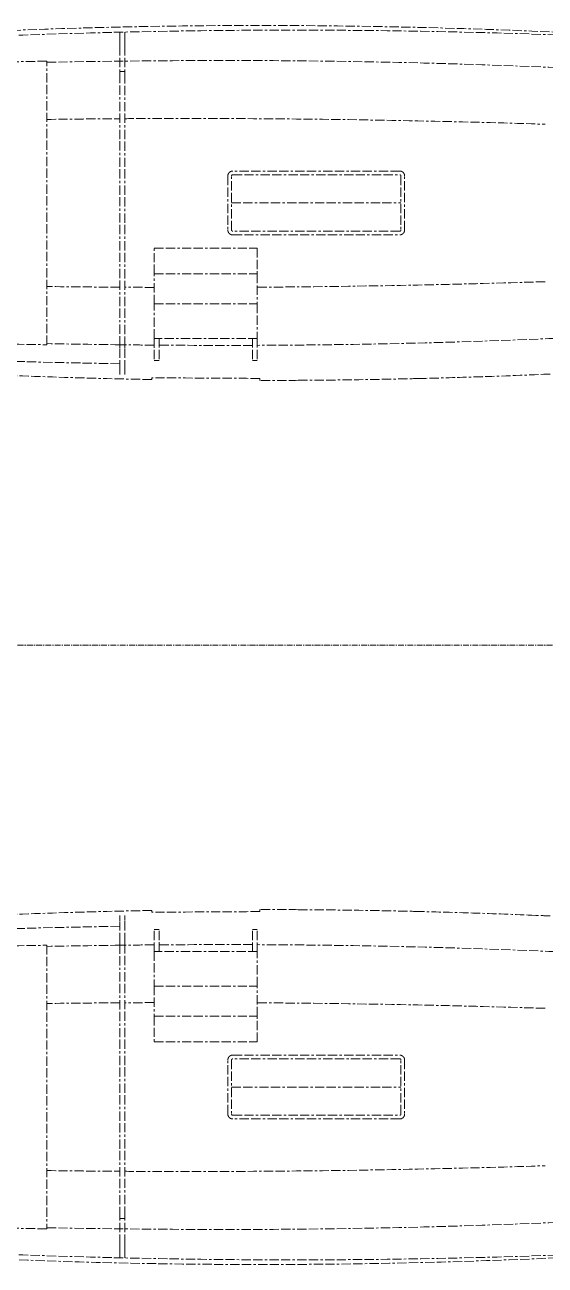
# Model space of a CAD drawing. Header units: inches. Extents: x 5516 to 5996, y -2263 to -2011.
# Drawn here: x 5688.3 to 5794.3, y -2263.4 to -2010.9 of the extents above; entities that cross this region are included whole.
import ezdxf

# ---------------------------------------------------------------- set-up
doc = ezdxf.new("R2010")
doc.units = ezdxf.units.IN
doc.header["$LTSCALE"] = 12
doc.header["$MEASUREMENT"] = 0
doc.linetypes.add('Border', pattern=[0.472441, 0.15748, -0.03937, 0.15748, -0.03937, 0.03937, -0.03937])
doc.linetypes.add('Center', pattern=[0.15748, 0.098425, -0.019685, 0.019685, -0.019685])
doc.layers.add('Make2D$Visible$centerlines', color=251, linetype='Center', lineweight=13, true_color=0x696969)
doc.layers.add('Make2D$Visible$phantom lines', color=251, linetype='Border', lineweight=13, true_color=0x696969)

msp = doc.modelspace()

# ---------------------------------------------------------------- linework, layer by layer
at = {"layer": 'Make2D$Visible$centerlines'}
msp.add_open_spline([(5996.06112, -2137.13714), (5813.84769, -2137.13714), (5631.63426, -2137.13714)], degree=2, dxfattribs=at)
at = {"layer": 'Make2D$Visible$phantom lines'}
for points, knots in [([(5553.53699, -2024.92433), (5554.75551, -2024.73702), (5555.98173, -2024.54801), (5562.64806, -2023.52815), (5569.70579, -2022.48779), (5585.3526, -2020.32961), (5595.64225, -2019.05412), (5623.72467, -2015.9642), (5642.36334, -2014.38527), (5679.52041, -2012.12358), (5698.19064, -2011.42954), (5735.59867, -2010.86515), (5754.35282, -2010.99789), (5773.06714, -2011.51057), (5797.68284, -2012.18491), (5822.38635, -2013.51556), (5856.48105, -2016.68472), (5866.08858, -2017.72702), (5885.03309, -2020.12751), (5894.47567, -2021.49329), (5903.85266, -2023.05012)], [2.944461689, 2.944461689, 2.944461689, 2.944461689, 6.679223869, 6.679223869, 24.977232896, 24.977232896, 55.079851902, 55.079851902, 111.410342854, 111.410342854, 168.062448579, 168.062448579, 224.82327437, 224.82327437, 224.82327437, 298.977353526, 298.977353526, 328.112104239, 328.112104239, 356.60028131, 356.60028131, 356.60028131, 356.60028131]), ([(5906.18435, -2023.44133), (5898.87739, -2022.20156), (5891.54793, -2021.08835), (5865.95615, -2017.61233), (5847.67491, -2015.85213), (5810.94984, -2013.37199), (5792.54109, -2012.65611), (5764.94514, -2012.08517), (5755.74707, -2011.97676), (5737.34758, -2011.9294), (5728.15103, -2011.99015), (5700.5639, -2012.4345), (5682.1657, -2013.08082), (5645.53192, -2015.12495), (5627.29763, -2016.52258), (5600.19888, -2019.22116), (5591.2351, -2020.21807), (5573.41411, -2022.41892), (5564.60212, -2023.61667), (5555.86824, -2024.9223)], [2240.094554436, 2240.094554436, 2240.094554436, 2240.094554436, 2805.23149286, 2805.23149286, 4207.84723929, 4207.84723929, 5610.46298572, 5610.46298572, 6311.770858935, 6311.770858935, 7013.07873215, 7013.07873215, 8415.69447858, 8415.69447858, 9818.310225011, 9818.310225011, 10519.618098226, 10519.618098226, 11220.925971441, 11220.925971441, 11220.925971441, 11220.925971441]), ([(5707.64961, -2013.73652), (5707.64961, -2013.543), (5707.64961, -2013.44734), (5707.64961, -2013.30061), (5707.64961, -2013.26509), (5707.64961, -2013.24562)], [138.1649460036, 138.1649460036, 138.1649460036, 138.1649460036, 138.5439456784, 138.5439456784, 138.9304179567, 138.9304179567, 138.9304179567, 138.9304179567]), ([(5707.64961, -2016.70625), (5707.64961, -2016.6138), (5707.64961, -2016.44992), (5707.64961, -2016.02638), (5707.64961, -2015.85972), (5707.64961, -2015.39575), (5707.64961, -2015.11299), (5707.64961, -2014.76357)], [134.209199288, 134.209199288, 134.209199288, 134.209199288, 135.721217922, 135.721217922, 136.442406318, 136.442406318, 137.122271848, 137.122271848, 137.122271848, 137.122271848]), ([(5708.64961, -2013.71299), (5708.64961, -2013.5194), (5708.64961, -2013.42373), (5708.64961, -2013.277), (5708.64961, -2013.24149), (5708.64961, -2013.22203)], [138.2246636796, 138.2246636796, 138.2246636796, 138.2246636796, 138.6037634444, 138.6037634444, 138.9903203785, 138.9903203785, 138.9903203785, 138.9903203785]), ([(5708.64961, -2016.68246), (5708.64961, -2016.59001), (5708.64961, -2016.42613), (5708.64961, -2016.00257), (5708.64961, -2015.83591), (5708.64961, -2015.37191), (5708.64961, -2015.08913), (5708.64961, -2014.7397)], [134.269349423, 134.269349423, 134.269349423, 134.269349423, 135.781462087, 135.781462087, 136.502689266, 136.502689266, 137.182587855, 137.182587855, 137.182587855, 137.182587855]), ([(5692.77462, -2018.26751), (5682.65244, -2018.4322), (5672.52956, -2018.6951), (5662.41223, -2019.04817), (5645.8517, -2019.62609), (5629.1922, -2020.44999), (5612.64962, -2021.48194)], [0, 0, 0, 0, 30.3733013, 30.3733013, 30.3733013, 80.196480389, 80.196480389, 80.196480389, 80.196480389]), ([(5692.77917, -2018.50382), (5720.08212, -2017.95618), (5819.6029, -2018.08838), (5918.92625, -2028.2617), (5989.48967, -2044.05941)], [3627.277420826, 3627.277420826, 3627.277420826, 3627.277420826, 5713.639818436, 11227.547474755, 11227.547474755, 11227.547474755, 11227.547474755]), ([(5707.64961, -2022.35058), (5707.64961, -2022.16442), (5707.64961, -2022.06654), (5707.64961, -2021.91726), (5707.64961, -2021.87921), (5707.64961, -2021.85552)], [113.801332628, 113.801332628, 113.801332628, 113.801332628, 114.167726954, 114.167726954, 114.5415968489, 114.5415968489, 114.5415968489, 114.5415968489]), ([(5708.64961, -2022.32334), (5708.64961, -2022.13734), (5708.64961, -2022.03955), (5708.64961, -2021.89041), (5708.64961, -2021.85237), (5708.64961, -2021.8287)], [113.8720465128, 113.8720465128, 113.8720465128, 113.8720465128, 114.2382011963, 114.2382011963, 114.6117911922, 114.6117911922, 114.6117911922, 114.6117911922]), ([(5692.77462, -2030.12725), (5697.73271, -2030.06284), (5702.69115, -2030.01504), (5707.64961, -2029.98367), (5707.64993, -2029.98367), (5707.65024, -2029.98367), (5707.65055, -2029.98367)], [0, 0, 0, 0, 14.875696935, 14.875696935, 14.875696935, 14.876635703, 14.876635703, 14.876635703, 14.876635703]), ([(5708.64961, -2029.97771), (5710.91596, -2029.96475), (5713.1823, -2029.95522), (5715.44861, -2029.94911), (5724.85335, -2029.92373), (5734.25884, -2029.95722), (5743.6629, -2030.04933), (5753.05382, -2030.14132), (5762.44477, -2030.29185), (5771.83356, -2030.50027), (5779.31479, -2030.66634), (5786.79553, -2030.86915), (5794.27461, -2031.1103)], [15.875716186, 15.875716186, 15.875716186, 15.875716186, 22.674877658, 22.674877658, 22.674877658, 50.889706148, 50.889706148, 50.889706148, 79.064327699, 79.064327699, 79.064327699, 101.51381576, 101.51381576, 101.51381576, 101.51381576]), ([(5989.49468, -2050.21374), (5918.92966, -2066.01223), (5833.87206, -2074.72451), (5748.66967, -2076.07292), (5735.64962, -2076.12573)], [-11358.157021967, -11358.157021967, -11358.157021967, -11358.157021967, -5780.039110919, -4773.870316567, -4773.870316567, -4773.870316567, -4773.870316567]), ([(5794.27461, -2063.16397), (5786.79539, -2063.40513), (5779.31464, -2063.60794), (5771.83356, -2063.77401), (5762.44449, -2063.98243), (5753.05355, -2064.13296), (5743.6629, -2064.22494), (5740.99345, -2064.25109), (5738.32392, -2064.27251), (5735.65434, -2064.28921)], [1.000547108, 1.000547108, 1.000547108, 1.000547108, 23.450054577, 23.450054577, 23.450054577, 51.624676128, 51.624676128, 51.624676128, 59.633525228, 59.633525228, 59.633525228, 59.633525228]), ([(5612.64962, -2072.79233), (5629.1922, -2073.82428), (5645.8517, -2074.64818), (5662.41223, -2075.2261), (5672.52956, -2075.57917), (5682.65244, -2075.84208), (5692.77462, -2076.00677)], [1.004082641, 1.004082641, 1.004082641, 1.004082641, 50.827261733, 50.827261733, 50.827261733, 81.200563031, 81.200563031, 81.200563031, 81.200563031]), ([(5714.14962, -2083.08239), (5713.14955, -2083.06516), (5712.14954, -2083.04673), (5711.14962, -2083.02712), (5704.595, -2082.89858), (5698.04441, -2082.71896), (5684.95492, -2082.2553), (5678.41763, -2081.97152), (5665.3556, -2081.29763), (5658.8373, -2080.90785), (5646.33396, -2080.05492), (5640.35143, -2079.60038), (5634.37404, -2079.09909)], [51966.534706845, 51966.534706845, 51966.534706845, 51966.534706845, 51969.537991323, 51969.537991323, 51969.537991323, 52469.451060736, 52469.451060736, 52968.817452177, 52968.817452177, 53467.642252219, 53467.642252219, 53926.722545872, 53926.722545872, 53926.722545872, 53926.722545872]), ([(5768.56723, -2082.87972), (5767.07345, -2082.91574), (5765.57949, -2082.94934), (5758.9282, -2083.08809), (5753.7703, -2083.1664), (5747.05742, -2083.22923), (5745.5024, -2083.24105), (5743.94744, -2083.25013)], [51047.067198772, 51047.067198772, 51047.067198772, 51047.067198772, 51161.029106688, 51161.029106688, 51554.381059509, 51554.381059509, 51672.982166346, 51672.982166346, 51672.982166346, 51672.982166346]), ([(5795.26677, -2081.97021), (5795.17603, -2081.97424), (5795.0853, -2081.97826), (5789.84855, -2082.20984), (5784.70092, -2082.40513), (5775.89015, -2082.68846), (5772.2292, -2082.7914), (5768.56723, -2082.87972)], [50367.608946917, 50367.608946917, 50367.608946917, 50367.608946917, 50374.541015915, 50374.541015915, 50767.694020909, 50767.694020909, 51047.067198772, 51047.067198772, 51047.067198772, 51047.067198772]), ([(5714.14962, -2191.19188), (5713.14955, -2191.20912), (5712.14954, -2191.22754), (5711.14962, -2191.24715), (5704.595, -2191.37569), (5698.04441, -2191.55531), (5684.95492, -2192.01897), (5678.41763, -2192.30276), (5665.3556, -2192.97664), (5658.8373, -2193.36643), (5646.33385, -2194.21936), (5640.35123, -2194.67391), (5634.37373, -2195.17521)], [51966.534706845, 51966.534706845, 51966.534706845, 51966.534706845, 51969.537991323, 51969.537991323, 51969.537991323, 52469.451060736, 52469.451060736, 52968.817452177, 52968.817452177, 53467.642252219, 53467.642252219, 53926.73041047, 53926.73041047, 53926.73041047, 53926.73041047]), ([(5768.56723, -2191.39456), (5767.07345, -2191.35853), (5765.57949, -2191.32494), (5758.9282, -2191.18619), (5753.7703, -2191.10787), (5747.05742, -2191.04504), (5745.5024, -2191.03322), (5743.94744, -2191.02415)], [51047.067214281, 51047.067214281, 51047.067214281, 51047.067214281, 51161.029106688, 51161.029106688, 51554.381059509, 51554.381059509, 51672.982166345, 51672.982166345, 51672.982166345, 51672.982166345]), ([(5792.37704, -2192.17903), (5788.103, -2191.99907), (5783.82766, -2191.84107), (5775.89015, -2191.58582), (5772.22919, -2191.48287), (5768.56723, -2191.39456)], [50441.196579, 50441.196579, 50441.196579, 50441.196579, 50767.694020909, 50767.694020909, 51047.067214281, 51047.067214281, 51047.067214281, 51047.067214281]), ([(5795.26695, -2192.30408), (5795.17615, -2192.30004), (5795.08536, -2192.29602), (5794.12211, -2192.25342), (5793.2496, -2192.21577), (5792.37704, -2192.17903)], [50367.604308203, 50367.604308203, 50367.604308203, 50367.604308203, 50374.541015915, 50374.541015915, 50441.196579, 50441.196579, 50441.196579, 50441.196579]), ([(5612.64962, -2201.48194), (5629.1922, -2200.44999), (5645.8517, -2199.62609), (5662.41223, -2199.04817), (5672.52956, -2198.6951), (5682.65244, -2198.4322), (5692.77462, -2198.26751)], [1.004082641, 1.004082641, 1.004082641, 1.004082641, 50.827261733, 50.827261733, 50.827261733, 81.200563031, 81.200563031, 81.200563031, 81.200563031]), ([(5989.49189, -2224.05991), (5918.92776, -2208.26185), (5833.87171, -2199.54981), (5748.67088, -2198.20137), (5735.65144, -2198.14855)], [-11358.083269005, -11358.083269005, -11358.083269005, -11358.083269005, -5780.039110919, -4773.917254742, -4773.917254742, -4773.917254742, -4773.917254742]), ([(5707.65519, -2209.98364), (5707.65333, -2209.98365), (5707.65147, -2209.98366), (5707.64962, -2209.98367), (5702.69109, -2210.01504), (5697.73265, -2210.06284), (5692.77462, -2210.12725)], [87.633009543, 87.633009543, 87.633009543, 87.633009543, 87.638584775, 87.638584775, 87.638584775, 102.514382276, 102.514382276, 102.514382276, 102.514382276]), ([(5794.27461, -2211.1103), (5786.79539, -2210.86914), (5779.31464, -2210.66633), (5771.83356, -2210.50027), (5762.44449, -2210.29185), (5753.05355, -2210.14132), (5743.6629, -2210.04933), (5740.99229, -2210.02317), (5738.32159, -2210.00174), (5735.65085, -2209.98505)], [1.000547108, 1.000547108, 1.000547108, 1.000547108, 23.450054577, 23.450054577, 23.450054577, 51.624676128, 51.624676128, 51.624676128, 59.637012025, 59.637012025, 59.637012025, 59.637012025]), ([(5692.77462, -2255.77037), (5720.07909, -2256.31809), (5819.60274, -2256.18605), (5918.92895, -2246.0123), (5989.49364, -2230.21397)], [3627.161602868, 3627.161602868, 3627.161602868, 3627.161602868, 5713.639818436, 11227.650890103, 11227.650890103, 11227.650890103, 11227.650890103]), ([(5708.64961, -2244.29657), (5710.91596, -2244.30952), (5713.1823, -2244.31905), (5715.44861, -2244.32517), (5724.85335, -2244.35054), (5734.25884, -2244.31706), (5743.6629, -2244.22494), (5753.05382, -2244.13295), (5762.44477, -2243.98242), (5771.83356, -2243.77401), (5779.31479, -2243.60794), (5786.79553, -2243.40513), (5794.27461, -2243.16397)], [15.875716186, 15.875716186, 15.875716186, 15.875716186, 22.674877658, 22.674877658, 22.674877658, 50.889706148, 50.889706148, 50.889706148, 79.064327699, 79.064327699, 79.064327699, 101.51381576, 101.51381576, 101.51381576, 101.51381576]), ([(5903.8571, -2251.22342), (5894.47864, -2252.78056), (5885.03456, -2254.14658), (5866.08858, -2256.54726), (5856.48105, -2257.58955), (5822.38635, -2260.75872), (5797.68284, -2262.08936), (5773.06714, -2262.76371), (5754.35282, -2263.27639), (5735.59867, -2263.40913), (5698.19064, -2262.84473), (5679.52041, -2262.15069), (5642.36334, -2259.88901), (5623.72467, -2258.31008), (5595.64225, -2255.22016), (5585.3526, -2253.94466), (5569.70579, -2251.78648), (5562.64806, -2250.74612), (5555.98173, -2249.72627), (5554.75551, -2249.53726), (5553.53699, -2249.34994)], [7.402635869, 7.402635869, 7.402635869, 7.402635869, 35.895305194, 35.895305194, 65.030055907, 65.030055907, 139.184135063, 139.184135063, 139.184135063, 195.944960854, 195.944960854, 252.597066579, 252.597066579, 308.927557531, 308.927557531, 339.030176537, 339.030176537, 357.328185564, 357.328185564, 361.062947744, 361.062947744, 361.062947744, 361.062947744]), ([(5906.18435, -2250.83295), (5898.87739, -2252.07271), (5891.54793, -2253.18593), (5865.95615, -2256.66194), (5847.67491, -2258.42214), (5810.94984, -2260.90228), (5792.54109, -2261.61816), (5764.94514, -2262.1891), (5755.74707, -2262.29752), (5737.34758, -2262.34487), (5728.15103, -2262.28413), (5700.5639, -2261.83978), (5682.1657, -2261.19346), (5645.53192, -2259.14933), (5627.29763, -2257.75169), (5600.19888, -2255.05311), (5591.2351, -2254.0562), (5573.41411, -2251.85536), (5564.60212, -2250.65761), (5555.86824, -2249.35197)], [2240.094554436, 2240.094554436, 2240.094554436, 2240.094554436, 2805.23149286, 2805.23149286, 4207.84723929, 4207.84723929, 5610.46298572, 5610.46298572, 6311.770858935, 6311.770858935, 7013.07873215, 7013.07873215, 8415.69447858, 8415.69447858, 9818.310225011, 9818.310225011, 10519.618098226, 10519.618098226, 11220.925971441, 11220.925971441, 11220.925971441, 11220.925971441]), ([(5707.64961, -2251.92369), (5707.64961, -2252.10986), (5707.64961, -2252.20774), (5707.64961, -2252.35701), (5707.64961, -2252.39507), (5707.64961, -2252.41875)], [113.801332628, 113.801332628, 113.801332628, 113.801332628, 114.167726954, 114.167726954, 114.5415968489, 114.5415968489, 114.5415968489, 114.5415968489]), ([(5708.64961, -2251.95093), (5708.64961, -2252.13694), (5708.64961, -2252.23472), (5708.64961, -2252.38387), (5708.64961, -2252.4219), (5708.64961, -2252.44557)], [113.8720465128, 113.8720465128, 113.8720465128, 113.8720465128, 114.2382011963, 114.2382011963, 114.6117911922, 114.6117911922, 114.6117911922, 114.6117911922]), ([(5692.77462, -2256.00677), (5682.65244, -2255.84208), (5672.52956, -2255.57917), (5662.41223, -2255.2261), (5645.8517, -2254.64818), (5629.1922, -2253.82428), (5612.64962, -2252.79233)], [0, 0, 0, 0, 30.3733013, 30.3733013, 30.3733013, 80.196480389, 80.196480389, 80.196480389, 80.196480389]), ([(5707.64961, -2257.56803), (5707.64961, -2257.66048), (5707.64961, -2257.82436), (5707.64961, -2258.24789), (5707.64961, -2258.41455), (5707.64961, -2258.87852), (5707.64961, -2259.16129), (5707.64961, -2259.5107)], [134.209199288, 134.209199288, 134.209199288, 134.209199288, 135.721217922, 135.721217922, 136.442406318, 136.442406318, 137.122271848, 137.122271848, 137.122271848, 137.122271848]), ([(5708.64961, -2257.59182), (5708.64961, -2257.68426), (5708.64961, -2257.84815), (5708.64961, -2258.2717), (5708.64961, -2258.43837), (5708.64961, -2258.90237), (5708.64961, -2259.18514), (5708.64961, -2259.53458)], [134.269349423, 134.269349423, 134.269349423, 134.269349423, 135.781462087, 135.781462087, 136.502689266, 136.502689266, 137.182587855, 137.182587855, 137.182587855, 137.182587855]), ([(5707.64961, -2260.53775), (5707.64961, -2260.73127), (5707.64961, -2260.82694), (5707.64961, -2260.97367), (5707.64961, -2261.00918), (5707.64961, -2261.02866)], [138.1649460036, 138.1649460036, 138.1649460036, 138.1649460036, 138.5439456784, 138.5439456784, 138.9304179567, 138.9304179567, 138.9304179567, 138.9304179567]), ([(5708.64961, -2260.56129), (5708.64961, -2260.75487), (5708.64961, -2260.85054), (5708.64961, -2260.99728), (5708.64961, -2261.03278), (5708.64961, -2261.05224)], [138.2246636796, 138.2246636796, 138.2246636796, 138.2246636796, 138.6037634444, 138.6037634444, 138.9903203785, 138.9903203785, 138.9903203785, 138.9903203785])]:
    msp.add_open_spline(points, degree=3, knots=knots, dxfattribs=at)
for points, degree in [([(5707.64961, -2013.2456), (5707.64961, -2012.81971), (5707.64961, -2012.52597), (5707.64961, -2012.36468)], 3), ([(5708.64961, -2013.22201), (5708.64961, -2012.79555), (5708.64961, -2012.50181), (5708.64961, -2012.34107)], 3), ([(5707.64961, -2014.76355), (5707.64961, -2014.4208), (5707.64961, -2014.07864), (5707.64961, -2013.73707)], 3), ([(5708.64961, -2014.73967), (5708.64961, -2014.39704), (5708.64961, -2014.05499), (5708.64961, -2013.71354)], 3), ([(5707.64961, -2021.8555), (5707.64961, -2020.13925), (5707.64961, -2018.4228), (5707.64961, -2016.70632)], 3), ([(5708.64961, -2021.82867), (5708.64961, -2020.11343), (5708.64961, -2018.39799), (5708.64961, -2016.68253)], 3), ([(5692.77462, -2076.00677), (5692.77462, -2047.13714), (5692.77462, -2018.26751)], 2), ([(5707.64961, -2020.37199), (5708.14961, -2020.37199), (5708.64961, -2020.37199)], 2), ([(5707.64962, -2076.16439), (5707.64962, -2058.57015), (5707.64962, -2040.39453), (5707.64961, -2022.35067)], 3), ([(5708.64962, -2076.18969), (5708.64962, -2058.58164), (5708.64962, -2040.38583), (5708.64961, -2022.32343)], 3), ([(5729.64962, -2041.63714), (5729.64962, -2047.13714), (5729.64962, -2052.63714)], 2), ([(5730.39962, -2052.63714), (5730.39962, -2047.13714), (5730.39962, -2041.63714)], 2), ([(5764.64962, -2040.63714), (5747.64962, -2040.63714), (5730.64962, -2040.63714)], 2), ([(5730.64962, -2041.38714), (5747.64962, -2041.38714), (5764.64962, -2041.38714)], 2), ([(5764.89962, -2041.63714), (5764.89962, -2047.13714), (5764.89962, -2052.63714)], 2), ([(5765.64962, -2052.63714), (5765.64962, -2047.13714), (5765.64962, -2041.63714)], 2), ([(5730.40146, -2047.13714), (5741.90352, -2047.13714), (5753.40652, -2047.13714), (5764.89962, -2047.13714)], 3), ([(5764.64962, -2052.88714), (5747.64962, -2052.88714), (5730.64962, -2052.88714)], 2), ([(5730.64962, -2053.63714), (5747.64962, -2053.63714), (5764.64962, -2053.63714)], 2), ([(5714.64962, -2056.33208), (5725.14962, -2056.33208), (5735.64962, -2056.33208)], 2), ([(5714.64962, -2061.58208), (5714.64962, -2058.95708), (5714.64962, -2056.33208)], 2), ([(5735.64962, -2056.33208), (5735.64962, -2058.95708), (5735.64962, -2061.58208)], 2), ([(5714.64962, -2067.70708), (5714.64962, -2064.64458), (5714.64962, -2061.58208)], 2), ([(5714.64962, -2061.58208), (5725.14962, -2061.58208), (5735.64962, -2061.58208)], 2), ([(5735.64962, -2061.58208), (5735.64962, -2064.64458), (5735.64962, -2067.70708)], 2), ([(5707.64962, -2064.2906), (5702.69109, -2064.25923), (5697.73265, -2064.21143), (5692.77462, -2064.14702)], 3), ([(5714.64962, -2064.32287), (5712.64962, -2064.31677), (5710.64961, -2064.308), (5708.64962, -2064.29657)], 3), ([(5714.64962, -2067.70708), (5725.14962, -2067.70708), (5735.64962, -2067.70708)], 2), ([(5714.64962, -2074.70708), (5714.64962, -2071.20708), (5714.64962, -2067.70708)], 2), ([(5735.64962, -2067.70708), (5735.64962, -2071.20708), (5735.64962, -2074.70708)], 2), ([(5707.64485, -2079.86266), (5676.08512, -2079.40459), (5644.27419, -2077.86891), (5613.15344, -2075.42303)], 3), ([(5707.65055, -2076.00995), (5702.69148, -2075.95003), (5697.73278, -2075.86983), (5692.77462, -2075.77037)], 3), ([(5735.64962, -2074.70708), (5725.14962, -2074.70708), (5714.64962, -2074.70708)], 2), ([(5714.64962, -2074.71053), (5714.64962, -2076.96152), (5714.64962, -2079.21251)], 2), ([(5715.64962, -2074.70474), (5715.64962, -2076.96212), (5715.64962, -2079.2195)], 2), ([(5734.64962, -2074.70708), (5734.64962, -2076.96087), (5734.64962, -2079.21467)], 2), ([(5735.64962, -2074.70729), (5735.64962, -2076.95718), (5735.64962, -2079.20708)], 2), ([(5707.64962, -2076.05089), (5708.14962, -2076.05089), (5708.64962, -2076.05089)], 2), ([(5707.64962, -2076.61572), (5707.64962, -2076.56782), (5707.64962, -2076.38956), (5707.64962, -2076.16439)], 3), ([(5707.64962, -2081.00693), (5707.64962, -2079.54332), (5707.64962, -2078.07972), (5707.64962, -2076.61572)], 3), ([(5714.65347, -2076.08096), (5712.65214, -2076.06458), (5710.65085, -2076.04482), (5708.64962, -2076.02174)], 3), ([(5708.64962, -2076.64076), (5708.64962, -2076.59288), (5708.64962, -2076.41475), (5708.64962, -2076.18969)], 3), ([(5708.64962, -2081.02923), (5708.64962, -2079.5665), (5708.64962, -2078.10378), (5708.64962, -2076.64076)], 3), ([(5734.64962, -2076.12948), (5728.31612, -2076.15136), (5721.98266, -2076.13709), (5715.64962, -2076.08883)], 3), ([(5715.64962, -2079.2195), (5715.31628, -2079.21729), (5714.98295, -2079.21496), (5714.64962, -2079.21251)], 3), ([(5735.64962, -2079.20708), (5735.31628, -2079.20973), (5734.98295, -2079.21226), (5734.64962, -2079.21467)], 3), ([(5707.64962, -2082.05329), (5707.64962, -2081.7045), (5707.64962, -2081.35571), (5707.64962, -2081.00693)], 3), ([(5708.64962, -2082.07528), (5708.64962, -2081.7266), (5708.64962, -2081.37791), (5708.64962, -2081.02923)], 3), ([(5714.14962, -2083.08191), (5714.14962, -2083.0721), (5714.14962, -2082.9559), (5714.14962, -2082.73549)], 3), ([(5736.14961, -2082.85733), (5729.07067, -2082.81722), (5721.23961, -2082.77359), (5714.14962, -2082.73549)], 3), ([(5736.14962, -2083.27209), (5736.14962, -2083.26372), (5736.14961, -2083.12441), (5736.14961, -2082.85733)], 3), ([(5743.94744, -2083.25013), (5741.34808, -2083.26529), (5738.74889, -2083.27276), (5736.14962, -2083.27245)], 3), ([(5714.14962, -2191.19237), (5714.14962, -2191.20217), (5714.14962, -2191.31838), (5714.14962, -2191.53878)], 3), ([(5736.14961, -2191.41695), (5729.07067, -2191.45705), (5721.23961, -2191.50068), (5714.14962, -2191.53878)], 3), ([(5736.14962, -2191.00219), (5736.14962, -2191.01055), (5736.14961, -2191.14986), (5736.14961, -2191.41695)], 3), ([(5743.94744, -2191.02415), (5741.34808, -2191.00899), (5738.74889, -2191.00151), (5736.14962, -2191.00183)], 3), ([(5707.65068, -2194.41153), (5676.08904, -2194.8695), (5644.2761, -2196.40522), (5613.15344, -2198.85124)], 3), ([(5707.64962, -2192.22099), (5707.64962, -2192.56977), (5707.64962, -2192.91856), (5707.64962, -2193.26735)], 3), ([(5707.64962, -2197.65855), (5707.64962, -2196.19455), (5707.64962, -2194.73095), (5707.64962, -2193.26735)], 3), ([(5708.64962, -2192.19899), (5708.64962, -2192.54768), (5708.64962, -2192.89636), (5708.64962, -2193.24505)], 3), ([(5708.64962, -2197.63351), (5708.64962, -2196.1705), (5708.64962, -2194.70778), (5708.64962, -2193.24505)], 3), ([(5715.64962, -2195.05477), (5715.31628, -2195.05698), (5714.98295, -2195.05931), (5714.64962, -2195.06176)], 3), ([(5714.64962, -2199.5672), (5714.64962, -2197.31448), (5714.64962, -2195.06176)], 2), ([(5715.64962, -2199.56336), (5715.64962, -2197.30907), (5715.64962, -2195.05477)], 2), ([(5734.64962, -2199.5672), (5734.64962, -2197.3134), (5734.64962, -2195.05961)], 2), ([(5735.64962, -2195.0672), (5735.31628, -2195.06454), (5734.98295, -2195.06201), (5734.64962, -2195.05961)], 3), ([(5735.64962, -2199.5672), (5735.64962, -2197.3172), (5735.64962, -2195.0672)], 2), ([(5692.77462, -2198.26751), (5692.77462, -2227.13714), (5692.77462, -2256.00677)], 2), ([(5707.65184, -2198.26431), (5702.69354, -2198.32421), (5697.73561, -2198.4044), (5692.77822, -2198.50384)], 3), ([(5707.64962, -2198.10989), (5707.64962, -2215.70412), (5707.64962, -2233.87974), (5707.64961, -2251.92361)], 3), ([(5707.64962, -2198.10989), (5707.64962, -2197.88471), (5707.64962, -2197.70646), (5707.64962, -2197.65855)], 3), ([(5707.64962, -2198.22339), (5708.14962, -2198.22339), (5708.64962, -2198.22339)], 2), ([(5708.64962, -2198.08458), (5708.64962, -2215.69264), (5708.64962, -2233.88844), (5708.64961, -2251.95084)], 3), ([(5708.64962, -2198.08458), (5708.64962, -2197.85952), (5708.64962, -2197.68139), (5708.64962, -2197.63351)], 3), ([(5714.64962, -2198.19335), (5712.64957, -2198.20972), (5710.64956, -2198.22947), (5708.64962, -2198.25253)], 3), ([(5735.64962, -2199.5672), (5725.14962, -2199.5672), (5714.64962, -2199.5672)], 2), ([(5714.64962, -2199.5672), (5714.64962, -2203.0672), (5714.64962, -2206.5672)], 2), ([(5734.65105, -2198.14479), (5728.3171, -2198.12291), (5721.98318, -2198.13718), (5715.64969, -2198.18545)], 3), ([(5735.64962, -2206.5672), (5735.64962, -2203.0672), (5735.64962, -2199.5672)], 2), ([(5714.64962, -2206.5672), (5725.14962, -2206.5672), (5735.64962, -2206.5672)], 2), ([(5714.64962, -2206.56777), (5714.64962, -2209.62998), (5714.64962, -2212.6922)], 2), ([(5735.64962, -2212.6922), (5735.64962, -2209.63072), (5735.64962, -2206.56925)], 2), ([(5714.64962, -2209.9514), (5712.64962, -2209.95751), (5710.64961, -2209.96627), (5708.64962, -2209.97771)], 3), ([(5714.64962, -2212.69074), (5714.64962, -2215.31647), (5714.64962, -2217.9422)], 2), ([(5714.64962, -2212.6922), (5725.14962, -2212.6922), (5735.64962, -2212.6922)], 2), ([(5735.64962, -2217.9422), (5735.64962, -2215.31714), (5735.64962, -2212.69209)], 2), ([(5714.64962, -2217.9422), (5725.14962, -2217.9422), (5735.64962, -2217.9422)], 2), ([(5729.64962, -2232.63714), (5729.64962, -2227.13714), (5729.64962, -2221.63714)], 2), ([(5730.39962, -2221.63714), (5730.39962, -2227.13714), (5730.39962, -2232.63714)], 2), ([(5730.64962, -2220.63714), (5747.64962, -2220.63714), (5764.64962, -2220.63714)], 2), ([(5764.64962, -2221.38714), (5747.64962, -2221.38714), (5730.64962, -2221.38714)], 2), ([(5764.89962, -2232.63714), (5764.89962, -2227.13714), (5764.89962, -2221.63714)], 2), ([(5765.64962, -2221.63714), (5765.64962, -2227.13714), (5765.64962, -2232.63714)], 2), ([(5730.4005, -2227.13714), (5741.90323, -2227.13714), (5753.40689, -2227.13714), (5764.90065, -2227.13714)], 3), ([(5730.64962, -2232.88714), (5747.64962, -2232.88714), (5764.64962, -2232.88714)], 2), ([(5764.64962, -2233.63714), (5747.64962, -2233.63714), (5730.64962, -2233.63714)], 2), ([(5692.77462, -2244.14702), (5697.73271, -2244.21144), (5702.69115, -2244.25923), (5707.64961, -2244.2906)], 3), ([(5707.64961, -2252.41877), (5707.64961, -2254.13503), (5707.64961, -2255.85147), (5707.64961, -2257.56795)], 3), ([(5708.64961, -2252.4456), (5708.64961, -2254.16085), (5708.64961, -2255.87628), (5708.64961, -2257.59174)], 3), ([(5708.64961, -2253.90229), (5708.14961, -2253.90229), (5707.64961, -2253.90229)], 2), ([(5707.64961, -2259.51073), (5707.64961, -2259.85347), (5707.64961, -2260.19563), (5707.64961, -2260.5372)], 3), ([(5708.64961, -2259.53461), (5708.64961, -2259.87724), (5708.64961, -2260.21928), (5708.64961, -2260.56073)], 3), ([(5707.64961, -2261.02867), (5707.64961, -2261.45457), (5707.64961, -2261.7483), (5707.64961, -2261.90959)], 3), ([(5708.64961, -2261.05226), (5708.64961, -2261.47872), (5708.64961, -2261.77246), (5708.64961, -2261.93321)], 3)]:
    msp.add_open_spline(points, degree=degree, dxfattribs=at)
for points in [[(5730.64962, -2040.63714), (5729.64962, -2040.63714), (5729.64962, -2041.63714)], [(5730.39962, -2041.63714), (5730.39962, -2041.38714), (5730.64962, -2041.38714)], [(5765.64962, -2041.63714), (5765.64962, -2040.63714), (5764.64962, -2040.63714)], [(5764.64962, -2041.38714), (5764.89962, -2041.38714), (5764.89962, -2041.63714)], [(5729.64962, -2052.63714), (5729.64962, -2053.63714), (5730.64962, -2053.63714)], [(5730.64962, -2052.88714), (5730.39962, -2052.88714), (5730.39962, -2052.63714)], [(5764.64962, -2053.63714), (5765.64962, -2053.63714), (5765.64962, -2052.63714)], [(5764.89962, -2052.63714), (5764.89962, -2052.88714), (5764.64962, -2052.88714)], [(5729.64962, -2221.63714), (5729.64962, -2220.63714), (5730.64962, -2220.63714)], [(5730.64962, -2221.38714), (5730.39962, -2221.38714), (5730.39962, -2221.63714)], [(5764.64962, -2220.63714), (5765.64962, -2220.63714), (5765.64962, -2221.63714)], [(5764.89962, -2221.63714), (5764.89962, -2221.38714), (5764.64962, -2221.38714)], [(5730.64962, -2233.63714), (5729.64962, -2233.63714), (5729.64962, -2232.63714)], [(5730.39962, -2232.63714), (5730.39962, -2232.88714), (5730.64962, -2232.88714)], [(5765.64962, -2232.63714), (5765.64962, -2233.63714), (5764.64962, -2233.63714)], [(5764.64962, -2232.88714), (5764.89962, -2232.88714), (5764.89962, -2232.63714)]]:
    msp.add_rational_spline(points, [1, 0.707106781187, 1], degree=2, dxfattribs=at)

doc.saveas('drawing.dxf')
